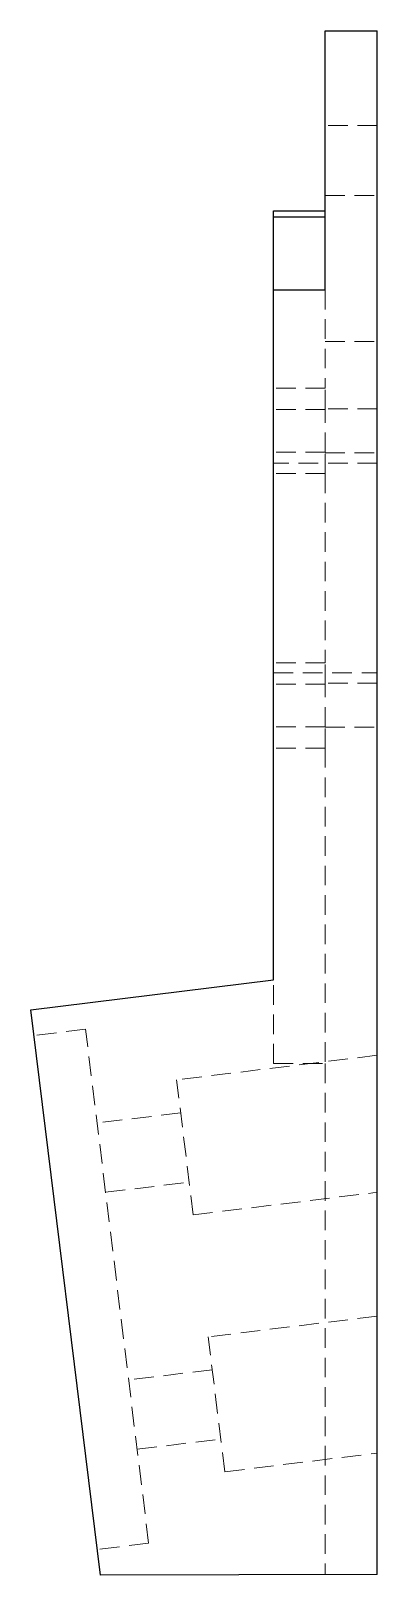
# Model space of a CAD drawing. Header units: millimetres. Extents: x 49 to 234, y 7 to 169.
# Drawn here: x 211.8 to 234.2, y 7 to 107 of the extents above.
import ezdxf

# ---------------------------------------------------------------- set-up
doc = ezdxf.new("R2010")
doc.units = ezdxf.units.MM
doc.linetypes.add('HIDDEN', pattern=[1.905, 1.27, -0.635])

msp = doc.modelspace()

# ---------------------------------------------------------------- linework, layer by layer
at = {"color": 7, "linetype": 'Continuous', "lineweight": 25}
for p, q in [((230.84, 90.23), (230.84, 107)), ((230.84, 107), (234.2, 107)), ((234.2, 7.05), (234.2, 107)), ((227.49, 95.35), (230.84, 95.35)), ((227.49, 94.93), (227.49, 95.35)), ((230.84, 94.93), (227.49, 94.93)), ((227.49, 90.23), (227.49, 94.93)), ((227.49, 45.54), (227.49, 90.23)), ((227.49, 90.23), (230.84, 90.23)), ((211.8, 43.61), (227.49, 45.54)), ((216.3, 7), (211.8, 43.61)), ((234.2, 7.05), (216.3, 7))]:
    msp.add_line(p, q, dxfattribs=at)
at = {"color": 7, "linetype": 'HIDDEN', "lineweight": 18}
for p, q in [((234.2, 100.88), (230.84, 100.88)), ((230.84, 96.35), (234.2, 96.35)), ((230.84, 90.23), (230.84, 83.86)), ((230.84, 86.88), (234.2, 86.88)), ((230.84, 83.86), (227.49, 83.86)), ((230.84, 82.48), (230.84, 83.86)), ((230.84, 82.48), (227.49, 82.48)), ((234.2, 82.53), (230.84, 82.53)), ((230.84, 79.72), (230.84, 82.48)), ((230.84, 79.72), (227.49, 79.72)), ((234.2, 79), (227.49, 79)), ((230.84, 78.34), (230.84, 79.72)), ((230.84, 79.68), (234.2, 79.68)), ((230.84, 78.34), (227.49, 78.34)), ((230.84, 78.34), (230.84, 66.08)), ((230.84, 66.08), (227.49, 66.08)), ((230.84, 64.7), (230.84, 66.08)), ((227.49, 65.42), (234.2, 65.42)), ((230.84, 64.7), (227.49, 64.7)), ((234.2, 64.75), (230.84, 64.75)), ((230.84, 61.94), (230.84, 64.7)), ((230.84, 61.94), (227.49, 61.94)), ((230.84, 60.56), (230.84, 61.94)), ((230.84, 61.9), (234.2, 61.9)), ((230.84, 60.56), (227.49, 60.56)), ((230.84, 60.56), (230.84, 40.13)), ((227.49, 40.13), (227.49, 45.54)), ((215.34, 42.35), (212.01, 41.95)), ((219.42, 9.07), (215.34, 42.35)), ((234.2, 40.66), (221.23, 39.07)), ((227.49, 40.13), (230.84, 40.13)), ((230.84, 40.13), (230.84, 7.05)), ((222.3, 30.33), (221.23, 39.07)), ((221.49, 36.94), (216.08, 36.28)), ((216.63, 31.79), (222.04, 32.45)), ((222.3, 30.33), (234.2, 31.79)), ((234.2, 23.77), (223.27, 22.43)), ((224.35, 13.69), (223.27, 22.43)), ((223.53, 20.3), (218.13, 19.64)), ((218.68, 15.15), (224.09, 15.81)), ((224.35, 13.69), (234.2, 14.9)), ((219.42, 9.07), (216.09, 8.66)), ((234.2, 7.05), (230.84, 7.05))]:
    msp.add_line(p, q, dxfattribs=at)

doc.saveas('drawing.dxf')
